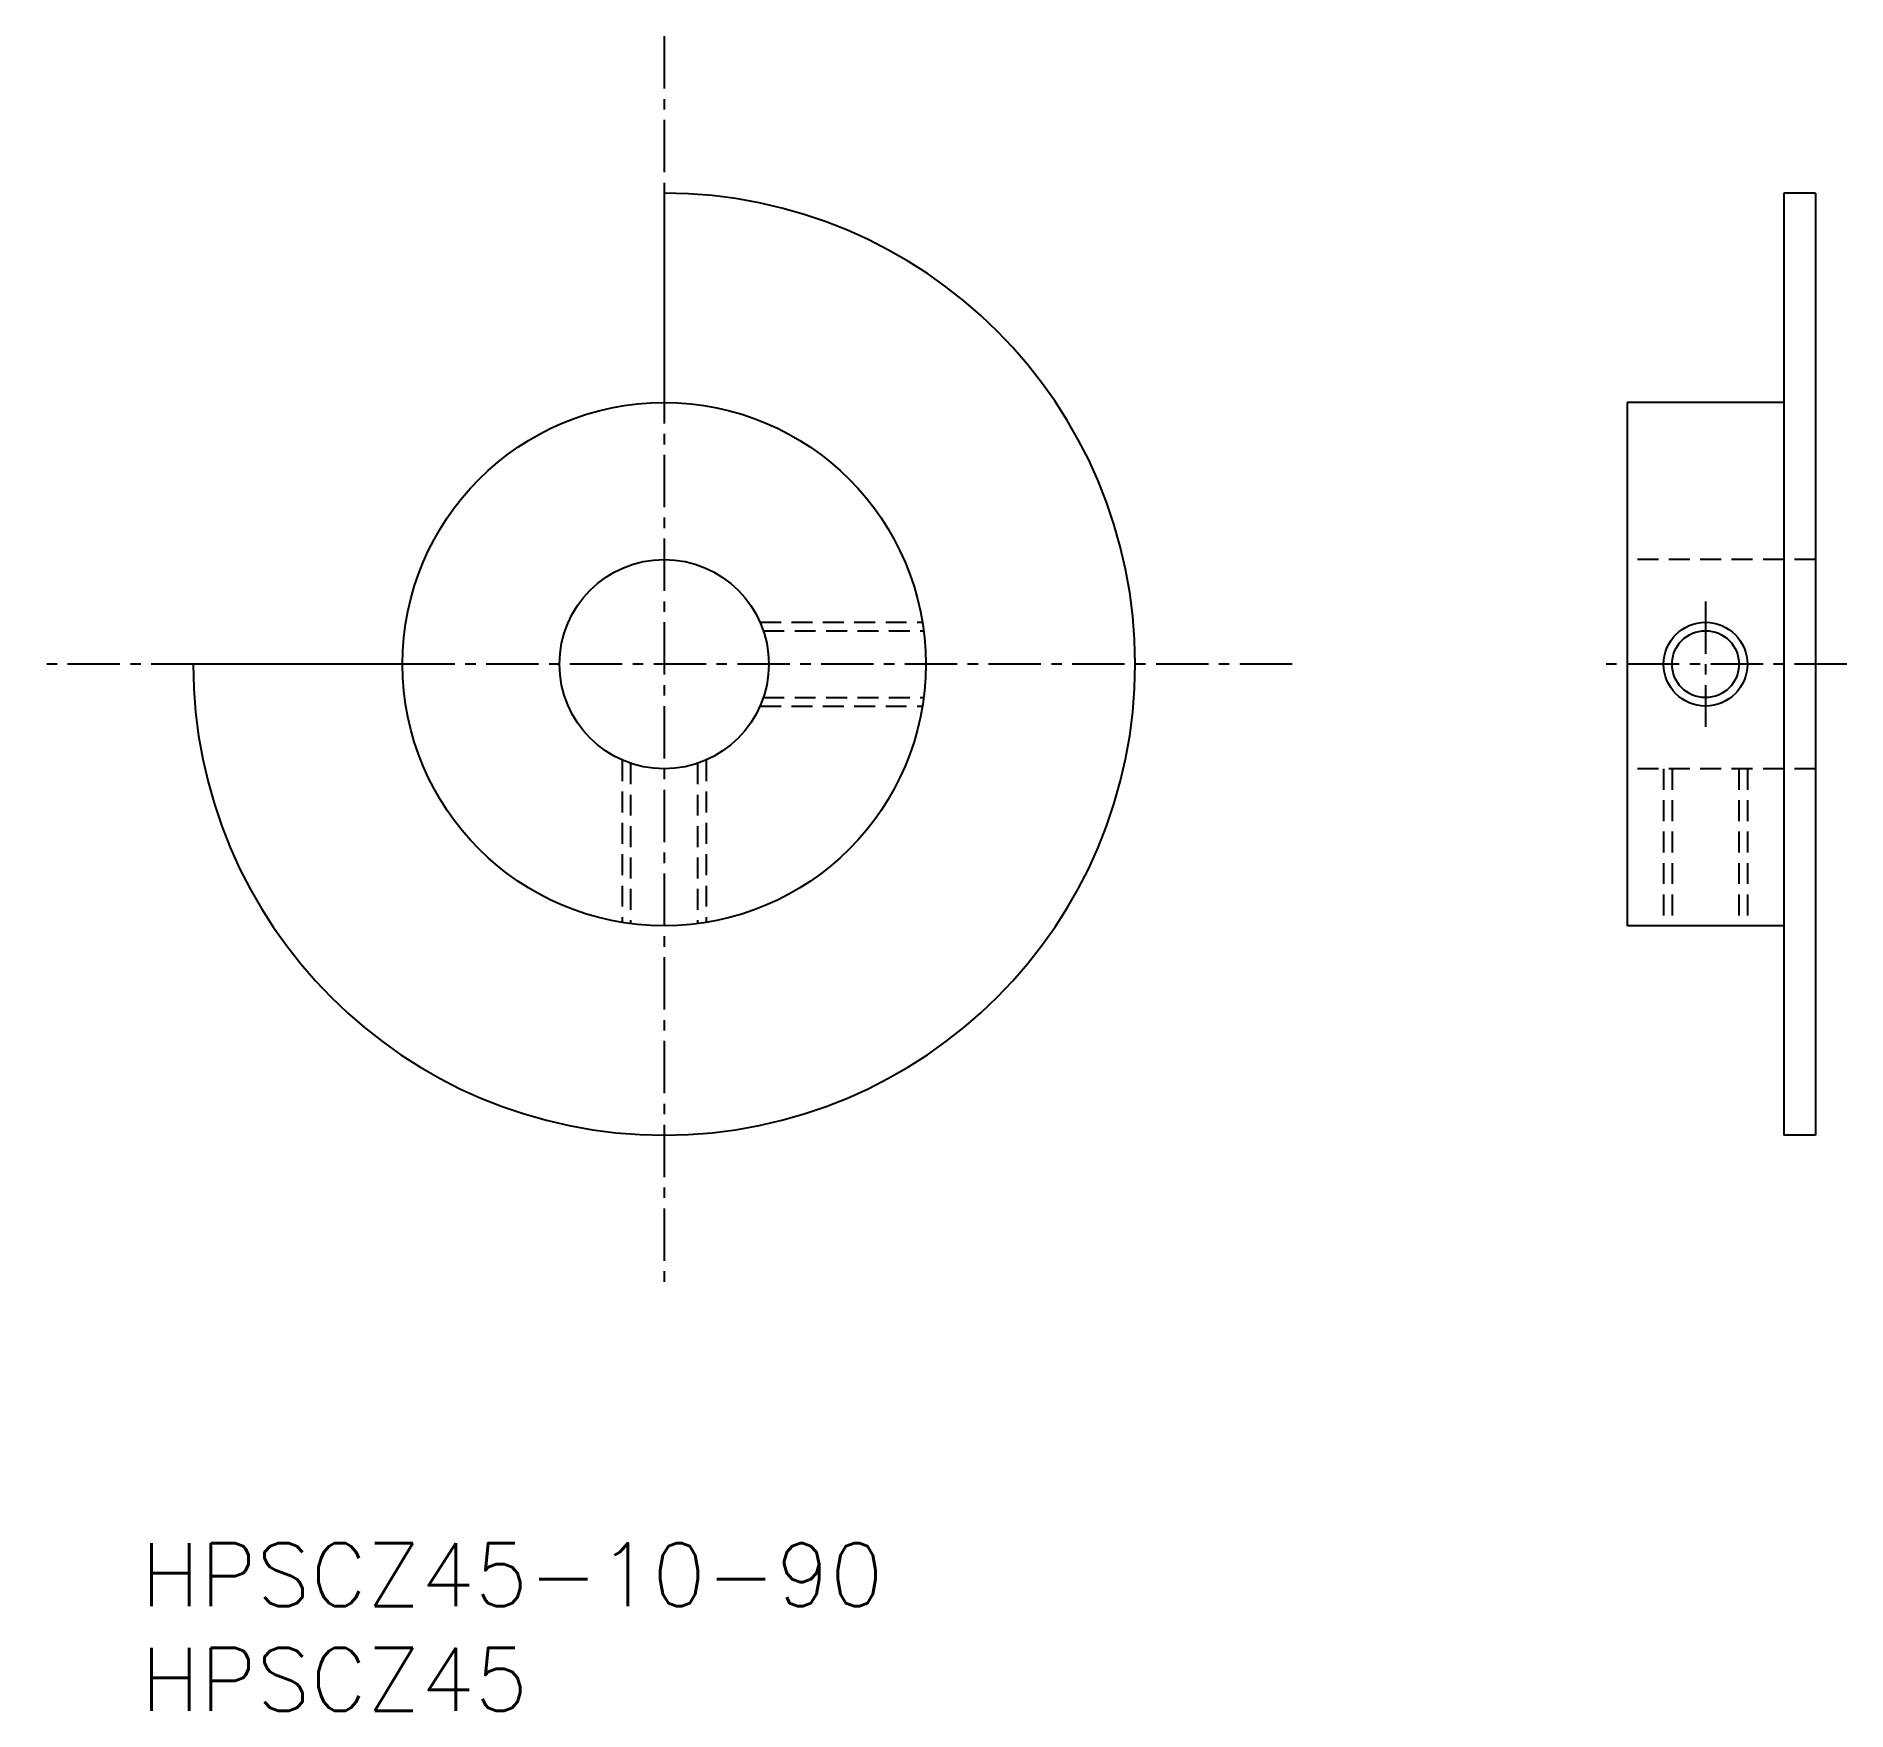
# Model space of a CAD drawing. Extents: x -221.6 to -135.1, y 48.7 to 128.7.
import ezdxf

# ---------------------------------------------------------------- set-up
doc = ezdxf.new("R2010")
doc.units = 0
doc.header["$LTSCALE"] = 2
doc.linetypes.add('CENTER', pattern=[2, 1.25, -0.25, 0.25, -0.25])
doc.linetypes.add('DASHED', pattern=[0.75, 0.5, -0.25])
doc.layers.get('0').update_dxf_attribs({"linetype": 'CONTINUOUS'})
doc.layers.add('CENTER', color=1, linetype='CENTER')
doc.styles.get("Standard").update_dxf_attribs({"font": 'txt.shx', "bigfont": 'bigfont.shx'})

msp = doc.modelspace()

# ---------------------------------------------------------------- linework, layer by layer
at = {"color": 7, "linetype": 'CONTINUOUS'}
for p, q in [((-191.637, 121.162), (-191.637, 111.162)), ((-136.637, 121.162), (-138.137, 121.162)), ((-138.137, 121.162), (-138.137, 76.162)), ((-136.637, 121.162), (-136.637, 76.162)), ((-138.137, 111.162), (-145.637, 111.162)), ((-145.637, 111.162), (-145.637, 86.162)), ((-204.137, 98.662), (-214.137, 98.662)), ((-138.137, 86.162), (-145.637, 86.162)), ((-136.637, 76.162), (-138.137, 76.162))]:
    msp.add_line(p, q, dxfattribs=at)
at = {"color": 3, "linetype": 'DASHED'}
for p, q in [((-136.637, 103.662), (-145.637, 103.662)), ((-187.054, 100.662), (-179.298, 100.662)), ((-186.9, 100.262), (-179.24, 100.262)), ((-186.9, 97.062), (-179.24, 97.062)), ((-187.054, 96.662), (-179.298, 96.662)), ((-193.637, 94.079), (-193.637, 86.323)), ((-193.237, 93.925), (-193.237, 86.265)), ((-190.037, 93.925), (-190.037, 86.265)), ((-189.637, 94.079), (-189.637, 86.323)), ((-136.637, 93.662), (-145.637, 93.662)), ((-143.887, 93.662), (-143.887, 86.162)), ((-143.487, 93.662), (-143.487, 86.162)), ((-140.287, 93.662), (-140.287, 86.162)), ((-139.887, 93.662), (-139.887, 86.162))]:
    msp.add_line(p, q, dxfattribs=at)
at = {"color": 7, "linetype": 'CONTINUOUS'}
for centre, radius in [((-191.637, 98.662), 12.5), ((-191.637, 98.662), 5), ((-141.887, 98.662), 1.6)]:
    msp.add_circle(centre, radius, dxfattribs=at)
at = {"color": 3, "linetype": 'CONTINUOUS'}
msp.add_circle((-141.887, 98.662), 2, dxfattribs=at)
at = {"color": 7, "linetype": 'CONTINUOUS'}
msp.add_arc((-191.637, 98.662), 22.5, 180, 90, dxfattribs=at)
at = {"layer": 'CENTER', "color": 1, "linetype": 'CENTER'}
for p, q in [((-191.637, 128.662), (-191.637, 68.662)), ((-141.887, 101.662), (-141.887, 95.662)), ((-161.637, 98.662), (-221.637, 98.662)), ((-135.137, 98.662), (-147.137, 98.662))]:
    msp.add_line(p, q, dxfattribs=at)

# ---------------------------------------------------------------- texts
at = {"color": 7, "linetype": 'CONTINUOUS'}
for s, p in [('HPSCZ45-10-90', (-216.637, 53.662)), ('HPSCZ45', (-216.637, 48.662))]:
    msp.add_text(s, height=3, dxfattribs=at).set_placement(p)

doc.saveas('drawing.dxf')
